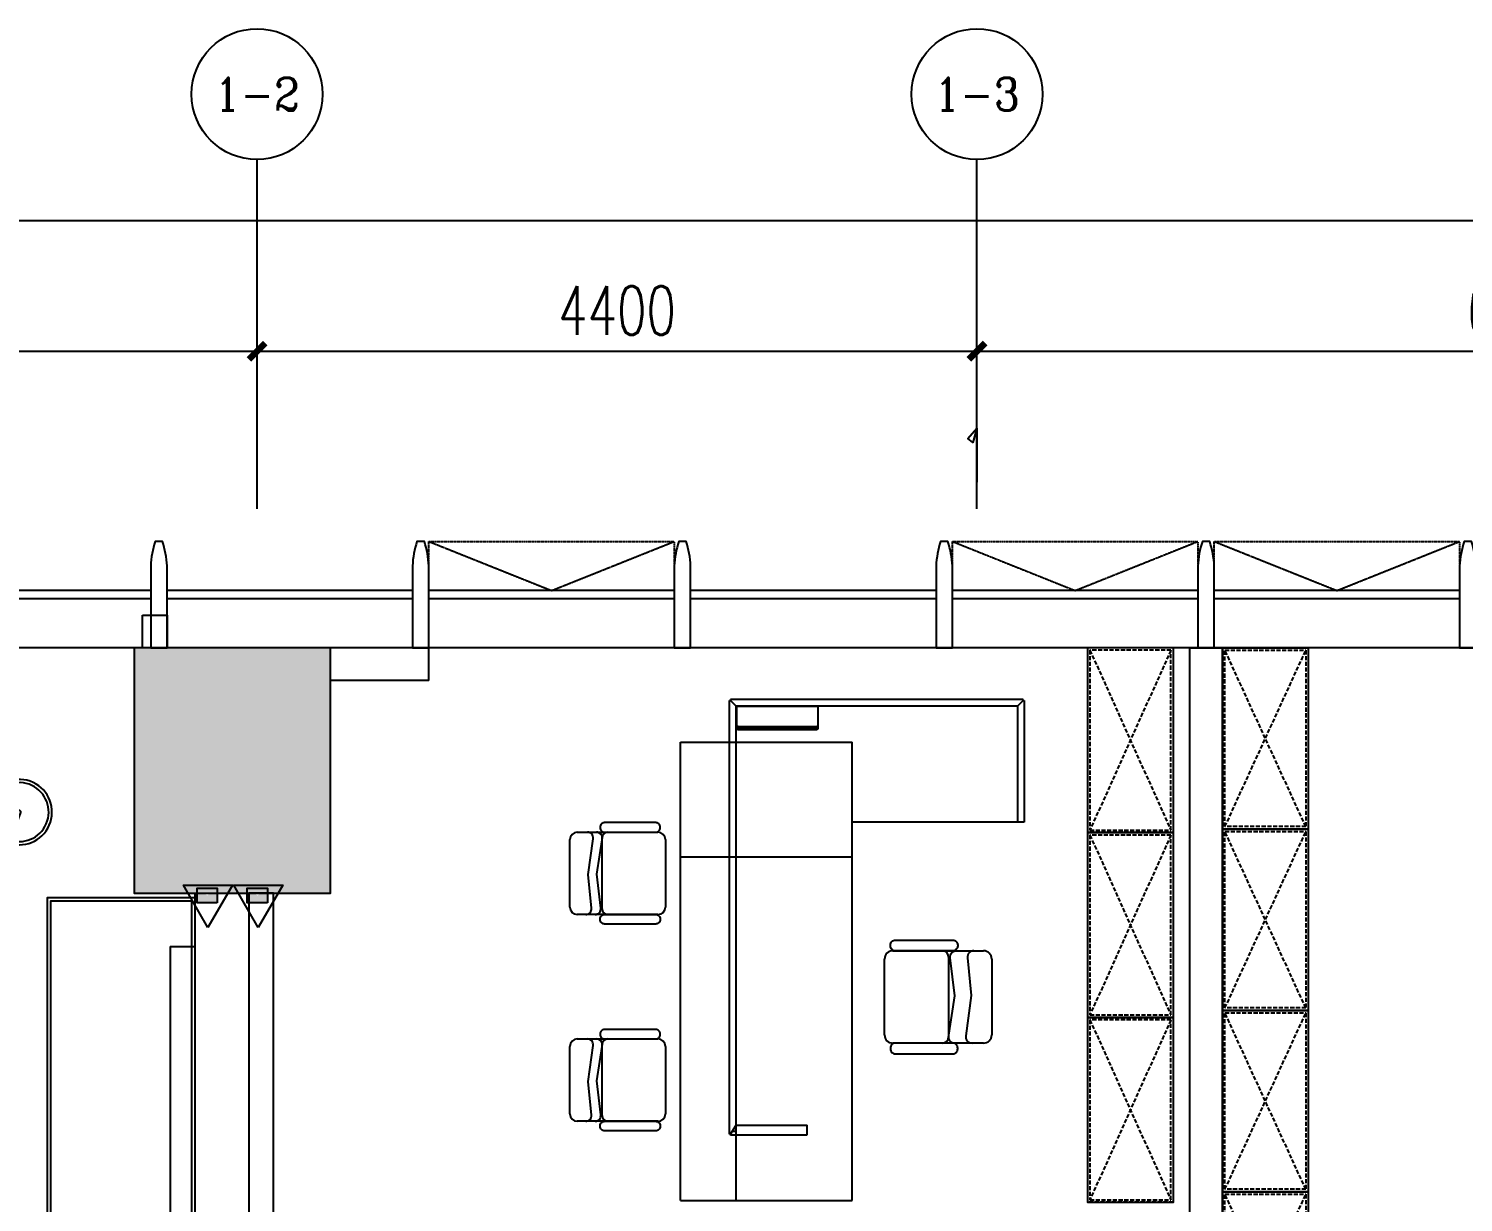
# Model space of a CAD drawing. Header units: millimetres. Extents: x 285006 to 3037698, y -2820855 to 192241.
# Drawn here: x 302610 to 311378, y 112392 to 119563 of the extents above; entities that cross this region are included whole.
import ezdxf
from ezdxf.enums import TextEntityAlignment as Align

# ---------------------------------------------------------------- set-up
doc = ezdxf.new("R2010")
doc.units = ezdxf.units.MM
doc.header["$PDMODE"] = 35
doc.header["$PDSIZE"] = -0.1
doc.linetypes.add('DASH', pattern=[0.35, 0.25, -0.1])
for name, color, linetype in [('0-修改', 6, 'Continuous'), ('A-DOOR', 60, 'Continuous'), ('A-OVER', 21, 'Continuous'), ('A-WALL-GLAZ', 161, 'Continuous'), ('AD-土建墙、含管井', 160, 'Continuous'), ('AD-新建墙', 160, 'Continuous'), ('AXIS', 150, 'Continuous'), ('AXIS_TEXT', 7, 'Continuous'), ('DS-FINISH', 20, 'Continuous'), ('FF-FURN', 51, 'Continuous'), ('FF1-固定家具(落地、到顶)', 30, 'Continuous'), ('P-灭火器', 6, 'Continuous'), ('PV-31F', 7, 'Continuous'), ('WALL', 255, 'Continuous')]:
    doc.layers.add(name, color=color, linetype=linetype)
doc.layers.add('AD-土建柱填充', color=250, linetype='Continuous', lineweight=30)
doc.styles.add('_TCH_AXIS', font='COMPLEX', dxfattribs={"bigfont": 'GBCBIG'})
doc.styles.add('_TCH_DIM_T3', font='SIMPLEX', dxfattribs={"width": 0.705882, "bigfont": 'GBCBIG'})
doc.styles.add('AXIS', font='arial.ttf')
doc.styles.add('hz', font='simplex', dxfattribs={"width": 0.7, "bigfont": 'hztxt'})
doc.dimstyles.new('_TCH_ARCH&&100', dxfattribs={"dimtxt": 297.5, "dimasz": 100, "dimexe": 250, "dimexo": 300, "dimgap": 100, "dimtad": 1, "dimdec": 0, "dimzin": 0, "dimdsep": 46, "dimtxsty": '_TCH_DIM_T3', "dimblk": 'ARCHTICK', "dimcen": 0.09, "dimclrt": 7, "dimazin": 2, "dimtfac": 1, "dimtdec": 0, "dimtix": 1, "dimtmove": 2, "dimatfit": 3, "dimfxl": 1, "dimtolj": 1, "dimtzin": 0, "dimarcsym": 0})

# ---------------------------------------------------------------- blocks, each defined once
blk = doc.blocks.new('_AXISO')
at = {"layer": 'AXIS', "linetype": 'ByBlock'}
blk.add_circle((0, 0), 0.5, dxfattribs=at)
at = {"layer": 'AXIS_TEXT', "color": 50, "style": 'AXIS', "width": 0.5}
blk.add_attdef('A', text='', height=1, dxfattribs=at).set_placement((-0.25, -0.28), (0.31, -0.28), align=Align.ALIGNED)
blk = doc.blocks.new('_ArchTick')
at = {"color": 0, "linetype": 'ByBlock', "const_width": 0.4}
blk.add_lwpolyline([(-0.5, -0.5), (0.5, 0.5)], dxfattribs=at)
blk = doc.blocks.new('*D35')
at = {"layer": 'AXIS', "color": 0, "lineweight": -2, "transparency": 16777216}
for p, q in [((246574.3, -2476792.4), (246574.3, -2475242.4)), ((293374.3, -2476792.4), (293374.3, -2475242.4)), ((246574.3, -2475492.4), (293374.3, -2475492.4))]:
    blk.add_line(p, q, dxfattribs=at)
at = {"layer": 'Defpoints', "color": 0, "transparency": 16777216}
for p in [(293374.3, -2475492.4), (246574.3, -2477092.4), (293374.3, -2477092.4)]:
    blk.add_point(p, dxfattribs=at)
at = {"layer": 'AXIS', "color": 0, "lineweight": -2, "transparency": 16777216, "xscale": 100, "yscale": 100, "zscale": 100, "rotation": 180}
blk.add_blockref('_ArchTick', (246574.3, -2475492.4), dxfattribs=at)
at = {"layer": 'AXIS', "color": 0, "lineweight": -2, "transparency": 16777216, "xscale": 100, "yscale": 100, "zscale": 100}
blk.add_blockref('_ArchTick', (293374.3, -2475492.4), dxfattribs=at)
at = {"layer": 'AXIS', "color": 7, "transparency": 16777216, "insert": (269974.3, -2475243.7), "char_height": 297.5, "attachment_point": 5, "style": '_TCH_DIM_T3'}
blk.add_mtext('\\A1;46800', dxfattribs=at)
blk = doc.blocks.new('*D36')
at = {"layer": 'AXIS', "color": 0, "lineweight": -2, "transparency": 16777216}
for p, q in [((246574.3, -2476792.4), (246574.3, -2476042.4)), ((252974.3, -2476792.4), (252974.3, -2476042.4)), ((246574.3, -2476292.4), (252974.3, -2476292.4))]:
    blk.add_line(p, q, dxfattribs=at)
at = {"layer": 'Defpoints', "color": 0, "transparency": 16777216}
for p in [(252974.3, -2476292.4), (246574.3, -2477092.4), (252974.3, -2477092.4)]:
    blk.add_point(p, dxfattribs=at)
at = {"layer": 'AXIS', "color": 0, "lineweight": -2, "transparency": 16777216, "xscale": 100, "yscale": 100, "zscale": 100, "rotation": 180}
blk.add_blockref('_ArchTick', (246574.3, -2476292.4), dxfattribs=at)
at = {"layer": 'AXIS', "color": 0, "lineweight": -2, "transparency": 16777216, "xscale": 100, "yscale": 100, "zscale": 100}
blk.add_blockref('_ArchTick', (252974.3, -2476292.4), dxfattribs=at)
at = {"layer": 'AXIS', "color": 7, "transparency": 16777216, "insert": (249774.3, -2476043.7), "char_height": 297.5, "attachment_point": 5, "style": '_TCH_DIM_T3'}
blk.add_mtext('\\A1;6400', dxfattribs=at)
blk = doc.blocks.new('*D37')
at = {"layer": 'AXIS', "color": 0, "lineweight": -2, "transparency": 16777216}
for p, q in [((252974.3, -2476792.4), (252974.3, -2476042.4)), ((257374.3, -2476792.4), (257374.3, -2476042.4)), ((252974.3, -2476292.4), (257374.3, -2476292.4))]:
    blk.add_line(p, q, dxfattribs=at)
at = {"layer": 'Defpoints', "color": 0, "transparency": 16777216}
for p in [(257374.3, -2476292.4), (252974.3, -2477092.4), (257374.3, -2477092.4)]:
    blk.add_point(p, dxfattribs=at)
at = {"layer": 'AXIS', "color": 0, "lineweight": -2, "transparency": 16777216, "xscale": 100, "yscale": 100, "zscale": 100, "rotation": 180}
blk.add_blockref('_ArchTick', (252974.3, -2476292.4), dxfattribs=at)
at = {"layer": 'AXIS', "color": 0, "lineweight": -2, "transparency": 16777216, "xscale": 100, "yscale": 100, "zscale": 100}
blk.add_blockref('_ArchTick', (257374.3, -2476292.4), dxfattribs=at)
at = {"layer": 'AXIS', "color": 7, "transparency": 16777216, "insert": (255174.3, -2476043.7), "char_height": 297.5, "attachment_point": 5, "style": '_TCH_DIM_T3'}
blk.add_mtext('\\A1;4400', dxfattribs=at)
blk = doc.blocks.new('*D38')
at = {"layer": 'AXIS', "color": 0, "lineweight": -2, "transparency": 16777216}
for p, q in [((257374.3, -2476792.4), (257374.3, -2476042.4)), ((264074.3, -2476792.4), (264074.3, -2476042.4)), ((257374.3, -2476292.4), (264074.3, -2476292.4))]:
    blk.add_line(p, q, dxfattribs=at)
at = {"layer": 'Defpoints', "color": 0, "transparency": 16777216}
for p in [(264074.3, -2476292.4), (257374.3, -2477092.4), (264074.3, -2477092.4)]:
    blk.add_point(p, dxfattribs=at)
at = {"layer": 'AXIS', "color": 0, "lineweight": -2, "transparency": 16777216, "xscale": 100, "yscale": 100, "zscale": 100, "rotation": 180}
blk.add_blockref('_ArchTick', (257374.3, -2476292.4), dxfattribs=at)
at = {"layer": 'AXIS', "color": 0, "lineweight": -2, "transparency": 16777216, "xscale": 100, "yscale": 100, "zscale": 100}
blk.add_blockref('_ArchTick', (264074.3, -2476292.4), dxfattribs=at)
at = {"layer": 'AXIS', "color": 7, "transparency": 16777216, "insert": (260724.3, -2476043.7), "char_height": 297.5, "attachment_point": 5, "style": '_TCH_DIM_T3'}
blk.add_mtext('\\A1;6700', dxfattribs=at)
blk = doc.blocks.new('$QC006_2')
for points in [[(0, 259.8), (150, 0), (-150, 0)], [(-57.2, 108.8), (66.8, 108.8), (66.8, 18.8), (-57.2, 18.8)]]:
    blk.add_lwpolyline(points, close=True)
for points in [[(-57.2, 108.8), (66.8, 108.8), (66.8, 18.8), (-57.2, 108.8)], [(66.8, 18.8), (-57.2, 108.8), (-57.2, 18.8), (66.8, 108.8)], [(66.8, 108.8), (66.8, 18.8), (-57.2, 108.8), (-57.2, 18.8)]]:
    blk.add_solid(points)
at = {"style": 'hz', "width": 0.7}
blk.add_attdef('TXT', (227.5, -1.2), '', height=250, dxfattribs=at)
at = {"style": 'hz', "flags": 1}
for tag in ['UNIT', 'WHAT', 'SPEC']:
    blk.add_attdef(tag, (0, 0), '', height=0.001, dxfattribs=at)
blk = doc.blocks.new('DSFVCXDSZF47F')
at = {"layer": 'WALL'}
for p, q in [((461910.1, -2552859.7), (461310.1, -2552859.7)), ((461310.1, -2553059.7), (461310.1, -2552859.7)), ((461910.1, -2553059.7), (461910.1, -2552859.7)), ((461910.1, -2553059.7), (461310.1, -2553059.7))]:
    blk.add_line(p, q, dxfattribs=at)
blk = doc.blocks.new('DGXFNFNFXN')
at = {"layer": 'A-WALL-GLAZ'}
for points in [[(470310.1, -2947956.5), (470310.1, -2947456.5, 0.065698), (470282.6, -2947306.5), (470237.6, -2947306.5, 0.065698), (470210.1, -2947456.5), (470210.1, -2947956.5)], [(471910.1, -2947956.5), (471910.1, -2947456.5, 0.065698), (471882.6, -2947306.5), (471837.6, -2947306.5, 0.065698), (471810.1, -2947456.5), (471810.1, -2947956.5)], [(473510.1, -2947956.5), (473510.1, -2947456.5, 0.065698), (473482.6, -2947306.5), (473437.6, -2947306.5, 0.065698), (473410.1, -2947456.5), (473410.1, -2947956.5)], [(475110.1, -2947956.5), (475110.1, -2947456.5, 0.065698), (475082.6, -2947306.5), (475037.6, -2947306.5, 0.065698), (475010.1, -2947456.5), (475010.1, -2947956.5)], [(476710.1, -2947956.5), (476710.1, -2947456.5, 0.065698), (476682.6, -2947306.5), (476637.6, -2947306.5, 0.065698), (476610.1, -2947456.5), (476610.1, -2947956.5)], [(478310.1, -2947956.5), (478310.1, -2947456.5, 0.065698), (478282.6, -2947306.5), (478237.6, -2947306.5, 0.065698), (478210.1, -2947456.5), (478210.1, -2947956.5)]]:
    blk.add_lwpolyline(points, format="xyb", close=True, dxfattribs=at)
at = {"layer": 'A-WALL-GLAZ', "linetype": 'DASH'}
for points in [[(471910.1, -2947306.5), (473410.1, -2947306.5), (473410.1, -2947606.5), (471910.1, -2947606.5)], [(475110.1, -2947306.5), (476610.1, -2947306.5), (476610.1, -2947606.5), (475110.1, -2947606.5)], [(476710.1, -2947306.5), (478210.1, -2947306.5), (478210.1, -2947606.5), (476710.1, -2947606.5)]]:
    blk.add_lwpolyline(points, close=True, dxfattribs=at)
for points in [[(471910.1, -2947306.5), (472660.1, -2947606.5), (473410.1, -2947306.5)], [(475110.1, -2947306.5), (475860.1, -2947606.5), (476610.1, -2947306.5)], [(476710.1, -2947306.5), (477460.1, -2947606.5), (478210.1, -2947306.5)]]:
    blk.add_lwpolyline(points, dxfattribs=at)
at = {"layer": 'A-WALL-GLAZ'}
for points in [[(470210.1, -2947606.5), (468710.1, -2947606.5)], [(471810.1, -2947606.5), (470310.1, -2947606.5)], [(473410.1, -2947606.5), (471910.1, -2947606.5)], [(475010.1, -2947606.5), (473510.1, -2947606.5)], [(476610.1, -2947606.5), (475110.1, -2947606.5)], [(478210.1, -2947606.5), (476710.1, -2947606.5)], [(470210.1, -2947656.5), (468710.1, -2947656.5)], [(471810.1, -2947656.5), (470310.1, -2947656.5)], [(473410.1, -2947656.5), (471910.1, -2947656.5)], [(475010.1, -2947656.5), (473510.1, -2947656.5)], [(476610.1, -2947656.5), (475110.1, -2947656.5)], [(478210.1, -2947656.5), (476710.1, -2947656.5)]]:
    blk.add_lwpolyline(points, dxfattribs=at)
blk = doc.blocks.new('DGSNBDGSNBDFN')
at = {"layer": 'DS-FINISH', "color": 12, "ltscale": 500}
blk.add_lwpolyline([(595751.9, 28464.5), (596407, 30238, 1), (596388.2, 30244.7), (595733.1, 28471.2)], format="xyb", dxfattribs=at)
blk.add_arc((595742.5, 28467.9), 10, 160.5158, 340.5158, dxfattribs=at)
at = {"layer": 'FF-FURN', "linetype": 'Continuous'}
for p, q in [((595291.7, 30080.2), (595619.8, 29539.7)), ((595619.8, 29539.7), (595638.1, 29550.8)), ((595291.7, 26848.9), (595619.8, 27389.4)), ((595619.8, 27389.4), (595638.1, 27378.3))]:
    blk.add_line(p, q, dxfattribs=at)
at = {"layer": 'FF-FURN', "ltscale": 500}
for p, q in [((597320.1, 29419.7), (597320.1, 27542.1)), ((597320.1, 29419.7), (597470.1, 29419.7)), ((597320.1, 27542.1), (597450.9, 27542.1))]:
    blk.add_line(p, q, dxfattribs=at)
at = {"layer": 'FF-FURN', "color": 59}
for p, q in [((595806.3, 28781.7), (595680.3, 28272)), ((595321.6, 28586.2), (595831.3, 28460.2))]:
    blk.add_line(p, q, dxfattribs=at)
at = {"layer": 'FF-FURN', "linetype": 'Continuous'}
for points in [[(594710.6, 29727.5), (595310, 30091.3), (595693.7, 29459.1), (595094.4, 29095.3)], [(594710.6, 27201.6), (595310, 26837.8), (595693.7, 27470), (595094.4, 27833.8)]]:
    blk.add_lwpolyline(points, close=True, dxfattribs=at)
for points in [[(595290.3, 29994.2), (595357.2, 29883.8, -0.414214), (595348.6, 29848.6), (594909.7, 29582.1, -0.414214), (594874.5, 29590.7), (594807.5, 29701.1, -0.414214), (594816.1, 29736.3), (595255, 30002.8, -0.414214)], [(595290.3, 26934.9), (595357.2, 27045.3, 0.414214), (595348.6, 27080.5), (594909.7, 27347, 0.414214), (594874.5, 27338.3), (594807.5, 27228, 0.414214), (594816.1, 27192.7), (595255, 26926.3, 0.414214)]]:
    blk.add_lwpolyline(points, format="xyb", close=True, dxfattribs=at)
for points in [[(594805, 29706.6, -0.080335), (595290.3, 29994.2)], [(595357.2, 29883.8, -0.090931), (594874.4, 29590.8)], [(595357.2, 27045.3, 0.090931), (594874.4, 27338.3)], [(594805, 27222.5, 0.080335), (595290.3, 26934.9)]]:
    blk.add_lwpolyline(points, format="xyb", dxfattribs=at)
for points in [[(595038.7, 29187), (595057, 29198.1), (594728.9, 29738.6)], [(595038.7, 27742.1), (595057, 27731), (594728.9, 27190.5)]]:
    blk.add_lwpolyline(points, dxfattribs=at)
at = {"layer": 'FF-FURN', "ltscale": 500}
blk.add_lwpolyline([(596570.1, 27242.1), (596570.1, 29719.7), (597470.9, 29719.7), (597470.9, 27242.1)], close=True, dxfattribs=at)
at = {"layer": 'FF-FURN', "color": 44, "ltscale": 500}
blk.add_lwpolyline([(596590.1, 27262.1), (596590.1, 29699.7), (597450.9, 29699.7), (597450.9, 27262.1)], close=True, dxfattribs=at)
at = {"layer": 'FF-FURN', "color": 59}
blk.add_circle((595742.5, 28467.8), 145.8, dxfattribs=at)
at = {"layer": 'FF-FURN', "linetype": 'Continuous'}
blk.add_arc((596397.6, 30241.3), 200, 253.38179, 247.64982, dxfattribs=at)
at = {"layer": 'FF-FURN', "color": 44, "linetype": 'Continuous'}
blk.add_arc((596397.6, 30241.3), 180, 253.70054, 247.33106, dxfattribs=at)
at = {"layer": 'FF-FURN'}
blk.add_arc((595767.2, 28491.7), 500, 333.95415, 331.6614, dxfattribs=at)
at = {"layer": 'FF-FURN', "color": 44}
blk.add_arc((595767.2, 28491.7), 470, 334.12307, 331.68385, dxfattribs=at)
at = {"layer": 'FF-FURN', "color": 12, "linetype": 'Continuous'}
blk.add_arc((595742.5, 28467.8), 204.2, 73.32328, 67.70838, dxfattribs=at)
blk = doc.blocks.new('*U132')
at = {"layer": 'FF1-固定家具(落地、到顶)', "color": 55, "linetype": 'DASH', "ltscale": 100}
for p, q in [((15.4, 509.6), (1114, 15.4)), ((15.4, 15.4), (1114, 509.6)), ((1129.4, 0), (1129.4, 525))]:
    blk.add_line(p, q, dxfattribs=at)
at = {"layer": 'FF1-固定家具(落地、到顶)'}
blk.add_lwpolyline([(0, 525), (1129.4, 525), (1129.4, 0), (0, 0)], close=True, dxfattribs=at)
at = {"layer": 'FF1-固定家具(落地、到顶)', "color": 55, "linetype": 'DASH', "ltscale": 100}
blk.add_lwpolyline([(15.4, 509.6), (1114, 509.6), (1114, 15.4), (15.4, 15.4)], close=True, dxfattribs=at)
blk = doc.blocks.new('35sdg')
at = {"color": 5}
for p, q in [((-21043.1, 4623.3), (-21064.5, 4623.3)), ((-21043.2, 4618.3), (-21064.5, 4618.3)), ((-21043.2, 4613.3), (-21064.5, 4613.3)), ((-21043.2, 4608.3), (-21064.5, 4608.3)), ((-21043.2, 4603.3), (-21064.5, 4603.3)), ((-21043.2, 4598.3), (-21064.5, 4598.3)), ((-21043.2, 4593.3), (-21064.5, 4593.3)), ((-21043.2, 4588.3), (-21064.5, 4588.3)), ((-21043.2, 4583.3), (-21064.5, 4583.3)), ((-21043.2, 4578.3), (-21064.5, 4578.3)), ((-21043.2, 4573.3), (-21064.5, 4573.3)), ((-21043.2, 4568.3), (-21064.5, 4568.3)), ((-21043.2, 4563.3), (-21064.5, 4563.3)), ((-21041.2, 4628.3), (-21063.1, 4628.3)), ((-21043.2, 4558.3), (-21064.5, 4558.3)), ((-21043.2, 4553.3), (-21064.5, 4553.3)), ((-21043.2, 4548.3), (-21064.5, 4548.3)), ((-21043.2, 4543.3), (-21064.5, 4543.3)), ((-21043.2, 4538.3), (-21064.5, 4538.3)), ((-21043.2, 4533.3), (-21064.5, 4533.3)), ((-21043.2, 4528.3), (-21064.5, 4528.3)), ((-21043.2, 4523.3), (-21064.5, 4523.3)), ((-21043.2, 4518.3), (-21064.5, 4518.3)), ((-21043.2, 4513.3), (-21064.5, 4513.3)), ((-21043.2, 4508.3), (-21064.5, 4508.3)), ((-21043.2, 4503.3), (-21064.5, 4503.3)), ((-21043.2, 4498.3), (-21064.5, 4498.3)), ((-21043.2, 4493.3), (-21064.5, 4493.3)), ((-21043.2, 4488.3), (-21064.5, 4488.3)), ((-21043.2, 4483.3), (-21064.5, 4483.3)), ((-21043.2, 4478.3), (-21064.5, 4478.3)), ((-21043.2, 4473.3), (-21064.5, 4473.3)), ((-21043.2, 4468.3), (-21064.5, 4468.3)), ((-21043.2, 4463.3), (-21064.5, 4463.3)), ((-21043.2, 4458.3), (-21064.5, 4458.3)), ((-21043.2, 4453.3), (-21064.5, 4453.3)), ((-21043.2, 4448.3), (-21064.5, 4448.3)), ((-21043.2, 4443.3), (-21064.5, 4443.3)), ((-21043.2, 4438.3), (-21064.5, 4438.3)), ((-21043.2, 4433.3), (-21064.5, 4433.3)), ((-21043.2, 4428.3), (-21064.5, 4428.3)), ((-21043.2, 4423.3), (-21064.5, 4423.3)), ((-21043.2, 4418.3), (-21064.5, 4418.3)), ((-21043.2, 4413.3), (-21064.5, 4413.3)), ((-21043.2, 4408.3), (-21064.5, 4408.3)), ((-21043.2, 4403.3), (-21064.5, 4403.3)), ((-21043.2, 4398.3), (-21064.5, 4398.3)), ((-21043.2, 4393.3), (-21064.5, 4393.3)), ((-21043.2, 4388.3), (-21064.5, 4388.3)), ((-21043.2, 4383.3), (-21064.5, 4383.3)), ((-21043.2, 4378.3), (-21064.5, 4378.3)), ((-21043.2, 4373.3), (-21064.5, 4373.3)), ((-21043.2, 4368.3), (-21064.5, 4368.3)), ((-21043.2, 4363.3), (-21064.5, 4363.3)), ((-21043.2, 4358.3), (-21064.5, 4358.3)), ((-21043.2, 4353.3), (-21064.5, 4353.3)), ((-21043.2, 4348.3), (-21064.5, 4348.3)), ((-21043.2, 4348.3), (-21064.5, 4348.3)), ((-21043.2, 4343.3), (-21064.5, 4343.3)), ((-21043.2, 4343.3), (-21064.5, 4343.3)), ((-21043.2, 4338.3), (-21064.5, 4338.3)), ((-21043.2, 4338.3), (-21064.5, 4338.3)), ((-21043.2, 4333.3), (-21064.5, 4333.3)), ((-21043.2, 4333.3), (-21064.5, 4333.3)), ((-21043.2, 4328.3), (-21064.5, 4328.3)), ((-21043.2, 4328.3), (-21064.5, 4328.3)), ((-21043.2, 4323.3), (-21064.5, 4323.3)), ((-21043.2, 4318.3), (-21064.5, 4318.3)), ((-21043.2, 4313.3), (-21064.5, 4313.3)), ((-21043.2, 4308.3), (-21064.5, 4308.3)), ((-21043.2, 4303.3), (-21064.5, 4303.3)), ((-21043.2, 4298.3), (-21064.5, 4298.3)), ((-21043.2, 4293.3), (-21064.5, 4293.3)), ((-21043.2, 4288.3), (-21064.5, 4288.3)), ((-21043.2, 4283.3), (-21064.5, 4283.3)), ((-21043.2, 4278.3), (-21064.5, 4278.3)), ((-21043.2, 4273.3), (-21064.5, 4273.3)), ((-21043.2, 4268.3), (-21064.5, 4268.3)), ((-21043.2, 4263.3), (-21064.5, 4263.3)), ((-21043.2, 4258.3), (-21064.5, 4258.3)), ((-21043.2, 4253.3), (-21064.5, 4253.3)), ((-21043.2, 4248.3), (-21064.5, 4248.3)), ((-21043.2, 4243.3), (-21064.5, 4243.3)), ((-21043.2, 4238.3), (-21064.5, 4238.3)), ((-21043.2, 4233.3), (-21064.5, 4233.3)), ((-21043.2, 4228.3), (-21064.5, 4228.3)), ((-21043.2, 4223.3), (-21064.5, 4223.3)), ((-21043.2, 4218.3), (-21064.5, 4218.3)), ((-21043.2, 4213.3), (-21064.5, 4213.3)), ((-21043.2, 4208.3), (-21064.5, 4208.3)), ((-21043.2, 4203.3), (-21064.5, 4203.3)), ((-21043.2, 4198.3), (-21064.5, 4198.3)), ((-21043.2, 4193.3), (-21064.5, 4193.3)), ((-21043.2, 4188.3), (-21064.5, 4188.3)), ((-21043.2, 4183.3), (-21064.5, 4183.3)), ((-21043.2, 4178.3), (-21064.5, 4178.3)), ((-21043.2, 4173.3), (-21064.5, 4173.3)), ((-21043.2, 4168.3), (-21064.5, 4168.3)), ((-21043.2, 4163.3), (-21064.5, 4163.3)), ((-21043.2, 4158.3), (-21064.5, 4158.3)), ((-21043.2, 4153.3), (-21064.5, 4153.3)), ((-21043.2, 4148.3), (-21064.5, 4148.3)), ((-21043.1, 4143.3), (-21064.5, 4143.3)), ((-21041.2, 4138.3), (-21063.1, 4138.3))]:
    blk.add_line(p, q, dxfattribs=at)
at = {"layer": 'PV-31F'}
blk.add_lwpolyline([(-21054.5, 4633.3, 0.414214), (-21064.5, 4623.3), (-21064.5, 4143.3, 0.414214), (-21054.5, 4133.3), (-20934.5, 4133.3, 0.414214), (-20924.5, 4143.3), (-20924.5, 4623.3, 0.414214), (-20934.5, 4633.3)], format="xyb", close=True, dxfattribs=at)
for points in [[(-21014.3, 4632.3), (-21014.3, 4633.3)], [(-21012.3, 4632.3), (-21012.3, 4633.3)], [(-20944, 4632.3), (-20944, 4633.3)], [(-20938.3, 4632.3), (-20938.3, 4633.3)], [(-21014.3, 4134.3), (-21014.3, 4133.3)], [(-21012.3, 4134.3), (-21012.3, 4133.3)], [(-20944, 4134.3), (-20944, 4133.3)], [(-20938.3, 4133.3), (-20938.3, 4134.3)]]:
    blk.add_lwpolyline(points, dxfattribs=at)
blk = doc.blocks.new('car6')
for p, q in [((71284.3, -132151.1), (71284.3, -131657.6)), ((71329.3, -131612.6), (71742.1, -131612.6)), ((71787.2, -131657.6), (71787.2, -132151.1)), ((72547.8, -132151.1), (72547.8, -131657.6)), ((72592.9, -131612.6), (73005.7, -131612.6)), ((73050.7, -131657.6), (73050.7, -132151.1)), ((71322.6, -131744.6), (71527.8, -131723.5)), ((71323, -131801.8), (71530.4, -131778.1)), ((71527.8, -131723.5), (71747.6, -131754)), ((71530.4, -131778.1), (71767.2, -131813)), ((72586.2, -131744.6), (72791.3, -131723.5)), ((72586.6, -131801.8), (72794, -131778.1)), ((72791.3, -131723.5), (73011.1, -131754)), ((72794, -131778.1), (73030.7, -131813)), ((71319.1, -131809.7), (71759.5, -131809.7)), ((72582.6, -131809.7), (73023, -131809.7)), ((71742.1, -132196.2), (71329.3, -132196.2)), ((73005.7, -132196.2), (72592.9, -132196.2)), ((70801, -132288.4), (70801, -133338.4)), ((70801, -132288.4), (73601, -132288.4)), ((72901, -132288.4), (72901, -133338.4)), ((73601, -132288.4), (73601, -133338.4)), ((70801, -132628.4), (73161, -132628.4)), ((71201, -132593.4), (71201, -133063.4)), ((71201, -132593.4), (71206, -132593.4)), ((71206, -132588.4), (73601, -132588.4)), ((71206, -132588.4), (71206, -132593.4)), ((71206, -132593.4), (71261, -132628.4)), ((71221, -132628.4), (71221, -132602.9)), ((71261, -132628.4), (71261, -133063.4)), ((73161, -132628.4), (73601, -132628.4)), ((73601, -132588.4), (73856, -132588.4)), ((73601, -132628.4), (73821, -132628.4)), ((73821, -132628.4), (73856, -132593.4)), ((73821, -134348.4), (73821, -132628.4)), ((73856, -132593.4), (73856, -132588.4)), ((73856, -132593.4), (73861, -132593.4)), ((73861, -134383.4), (73861, -132593.4)), ((71201, -133063.4), (71261, -133063.4)), ((70801, -133338.4), (73601, -133338.4)), ((73111, -134388.4), (73111, -133338.4)), ((71761.8, -134139.9), (71761.8, -133586.4)), ((71812.4, -133535.8), (72275.5, -133535.8)), ((72326.1, -133586.4), (72326.1, -134139.9)), ((72049.9, -133962.4), (71784.3, -133923.1)), ((72287, -133926.8), (71792.9, -133926.8)), ((72282.6, -133935.7), (72049.9, -133962.4)), ((72052.9, -134066.1), (71806.3, -134031.8)), ((72283, -134042.4), (72052.9, -134066.1)), ((72275.5, -134190.5), (71812.4, -134190.5)), ((73821, -134348.4), (73111, -134348.4)), ((73856, -134388.4), (73111, -134388.4)), ((73821, -134348.4), (73856, -134383.4)), ((73856, -134383.4), (73856, -134388.4)), ((73856, -134383.4), (73861, -134383.4))]:
    blk.add_line(p, q)
for points in [[(71253, -131797.4), (71257.3, -131797.4, -0.414214), (71284.3, -131824.4), (71284.3, -132137.5, -0.414214), (71257.3, -132164.5), (71253, -132164.5, -0.414214), (71226, -132137.5), (71226, -131824.4, -0.414214)], [(71818.5, -131797.4), (71814.2, -131797.4, 0.414214), (71787.2, -131824.4), (71787.2, -132137.5, 0.414214), (71814.2, -132164.5), (71818.5, -132164.5, 0.414214), (71845.4, -132137.5), (71845.4, -131824.4, 0.414214)], [(72516.5, -131797.4), (72520.8, -131797.4, -0.414214), (72547.8, -131824.4), (72547.8, -132137.5, -0.414214), (72520.8, -132164.5), (72516.5, -132164.5, -0.414214), (72489.5, -132137.5), (72489.5, -131824.4, -0.414214)], [(73082, -131797.4), (73077.7, -131797.4, 0.414214), (73050.7, -131824.4), (73050.7, -132137.5, 0.414214), (73077.7, -132164.5), (73082, -132164.5, 0.414214), (73109, -132137.5), (73109, -131824.4, 0.414214)], [(71726.8, -133983.1), (71731.5, -133983.1, 0.414214), (71761.8, -133952.8), (71761.8, -133601.6, 0.414214), (71731.5, -133571.3), (71726.8, -133571.3, 0.414214), (71696.5, -133601.6), (71696.5, -133952.8, 0.414214)], [(72361.1, -133983.1), (72356.3, -133983.1, -0.414214), (72326.1, -133952.8), (72326.1, -133601.6, -0.414214), (72356.3, -133571.3), (72361.1, -133571.3, -0.414214), (72391.4, -133601.6), (72391.4, -133952.8, -0.414214)]]:
    blk.add_lwpolyline(points, format="xyb", close=True)
for centre, radius, start, end in [((71329.3, -131657.6), 45.1, 90, 180), ((71742.1, -131657.6), 45.1, 0, 90), ((72592.9, -131657.6), 45.1, 90, 180), ((73005.7, -131657.6), 45.1, 0, 90), ((71319.1, -131709.9), 34.8, 180, 275.87195), ((71319.1, -131767.2), 34.8, 180, 276.54133), ((71752.4, -131775.7), 34.8, 261.59298, 0), ((71752.4, -131719.6), 34.8, 262.08327, 0), ((72582.6, -131709.9), 34.8, 180, 275.87195), ((72582.6, -131767.2), 34.8, 180, 276.54133), ((73015.9, -131775.7), 34.8, 261.59298, 0), ((73015.9, -131719.6), 34.8, 262.08327, 0), ((71319.1, -131844.6), 34.8, 90, 180), ((71752.4, -131844.6), 34.8, 0, 90), ((72582.6, -131844.6), 34.8, 90, 180), ((73015.9, -131844.6), 34.8, 0, 90), ((71329.3, -132151.1), 45.1, 180, 270), ((71742.1, -132151.1), 45.1, 270, 0), ((72592.9, -132151.1), 45.1, 180, 270), ((73005.7, -132151.1), 45.1, 270, 0), ((71812.4, -133586.4), 50.6, 90, 180), ((72275.5, -133586.4), 50.6, 0, 90), ((71800.9, -133887.8), 39.1, 180, 270), ((71800.9, -133965.1), 39.1, 81.59298, 180), ((72287, -133974.5), 39.1, 0, 96.54133), ((72287, -133887.8), 39.1, 270, 0), ((71800.9, -134070.5), 39.1, 82.08327, 180), ((72287, -134081.3), 39.1, 0, 95.87195), ((71812.4, -134139.9), 50.6, 180, 270), ((72275.5, -134139.9), 50.6, 270, 0)]:
    blk.add_arc(centre, radius, start, end)
blk.add_blockref('35sdg', (94743.5, -137263.6))
blk = doc.blocks.new('*U151')
at = {"layer": 'FF1-固定家具(落地、到顶)', "color": 55, "linetype": 'DASH', "ltscale": 100}
for p, q in [((15.4, 509.6), (1092.7, 15.4)), ((15.4, 15.4), (1092.7, 509.6)), ((1108.1, 0), (1108.1, 525))]:
    blk.add_line(p, q, dxfattribs=at)
at = {"layer": 'FF1-固定家具(落地、到顶)'}
blk.add_lwpolyline([(0, 525), (1108.1, 525), (1108.1, 0), (0, 0)], close=True, dxfattribs=at)
at = {"layer": 'FF1-固定家具(落地、到顶)', "color": 55, "linetype": 'DASH', "ltscale": 100}
blk.add_lwpolyline([(15.4, 509.6), (1092.7, 509.6), (1092.7, 15.4), (15.4, 15.4)], close=True, dxfattribs=at)
blk = doc.blocks.new('d985dasf4ddsaf')
at = {"layer": 'AXIS'}
for p, q in [((252974.3, -2477254.6), (252974.3, -2475121.2)), ((257374.3, -2477254.6), (257374.3, -2475121.2))]:
    blk.add_line(p, q, dxfattribs=at)
ref = blk.add_blockref('_AXISO', (252974.3, -2474721.2), dxfattribs=dict(at, xscale=800, yscale=800, zscale=800))
ref.add_attrib('A', '1-2', dxfattribs={"layer": 'AXIS_TEXT', "height": 199.75, "style": '_TCH_AXIS'}).set_placement((252712.7, -2474821.1), (253235.9, -2474821.1), align=Align.FIT)
ref = blk.add_blockref('_AXISO', (257374.3, -2474721.2), dxfattribs=dict(at, xscale=800, yscale=800, zscale=800))
ref.add_attrib('A', '1-3', dxfattribs={"layer": 'AXIS_TEXT', "height": 199.75, "style": '_TCH_AXIS'}).set_placement((257112.7, -2474821.1), (257635.9, -2474821.1), align=Align.FIT)
for p1, p2, distance, picture, middle in [((246574.3, -2477092.4), (293374.3, -2477092.4), 1600, '*D35', (269974.3, -2475243.7)), ((246574.3, -2477092.4), (252974.3, -2477092.4), 800, '*D36', (249774.3, -2476043.7)), ((252974.3, -2477092.4), (257374.3, -2477092.4), 800, '*D37', (255174.3, -2476043.7)), ((257374.3, -2477092.4), (264074.3, -2477092.4), 800, '*D38', (260724.3, -2476043.7))]:
    dim = blk.add_aligned_dim(p1=p1, p2=p2, distance=distance, dimstyle='_TCH_ARCH&&100', dxfattribs=at)
    dim.commit()
    dim.dimension.update_dxf_attribs({"geometry": picture, "text_midpoint": middle})
blk = doc.blocks.new('FDBDFBDB')
at = {"layer": 'AD-土建柱填充', "ltscale": 1000}
h = blk.add_hatch(color=256, dxfattribs=at)
h.dxf.hatch_style = 1
h.paths.add_polyline_path([(452573.8, 278881.3), (451373.8, 278881.3), (451373.8, 277381.3), (452573.8, 277381.3)])
at = {"layer": 'A-OVER'}
blk.add_lwpolyline([(493023.8, 263431.3), (493023.8, 266811.4, 0.294948), (492081.4, 268270), (469641.1, 278386.5, 0.106281), (467339.6, 278881.3), (448323.8, 278881.3, 0.414214), (445223.8, 275781.3), (445223.8, 266331.3)], format="xyb", dxfattribs=at)
at = {"layer": 'AD-土建墙、含管井', "linetype": 'ByBlock', "ltscale": 1000}
blk.add_lwpolyline([(452573.8, 278881.3), (451373.8, 278881.3), (451373.8, 277381.3), (452573.8, 277381.3)], close=True, dxfattribs=at)
for name, p in [('d985dasf4ddsaf', (199149.5, 2756985.7)), ('DGXFNFNFXN', (-18736.3, 3226837.8))]:
    blk.add_blockref(name, p)
at = {"layer": 'P-灭火器', "rotation": 180}
for p in [(451823.8, 277431.3), (452131.1, 277431.3)]:
    blk.add_blockref('$QC006_2', p, dxfattribs=at)
at = {"layer": 'WALL'}
blk.add_blockref('DSFVCXDSZF47F', (-8736.3, 2831741), dxfattribs=at)

msp = doc.modelspace()

# ---------------------------------------------------------------- linework, layer by layer
at = {"layer": '0-修改'}
msp.add_lwpolyline([(303625.8, 114280.1), (303625.8, 108903.2)], dxfattribs=at)
at = {"layer": 'A-DOOR', "color": 60}
msp.add_lwpolyline([(308405.8, 117121.2), (308381.3, 117035.2), (308349.3, 117059.2), (308405.8, 117121.2), (308405.8, 116791.9)], dxfattribs=at)
at = {"layer": 'AD-新建墙'}
for points in [[(303305.8, 115980.1), (303455.8, 115980.1), (303455.8, 115780.1), (303305.8, 115780.1)], [(309905.8, 115780.1), (309905.8, 108023.5), (309705.8, 108023.5), (309705.8, 115780.1)], [(303955.8, 108703.2), (304105.8, 108703.2), (304105.8, 114280.1), (303955.8, 114280.1)]]:
    msp.add_lwpolyline(points, close=True, dxfattribs=at)

# ---------------------------------------------------------------- block references
at = {"xscale": -1, "rotation": 90}
for p in [(309605.8, 115780.1), (309605.8, 114650.6), (309605.8, 113521.2)]:
    msp.add_blockref('*U132', p, dxfattribs=at)
at = {"rotation": 90.00000000000001}
for p in [(310430.8, 114672), (310430.8, 113563.9), (310430.8, 112455.8), (310430.8, 111347.8)]:
    msp.add_blockref('*U151', p, dxfattribs=at)
at = {"layer": '0-修改'}
msp.add_blockref('FDBDFBDB', (-148118.1, -163101.3), dxfattribs=at)
at = {"layer": 'AD-新建墙'}
msp.add_blockref('DGSNBDGSNBDFN', (-293845.2, 84534.8), dxfattribs=at)
at = {"layer": 'FF-FURN', "rotation": 90.00000000000001}
msp.add_blockref('car6', (174305.1, 41602.6), dxfattribs=at)

doc.saveas('drawing.dxf')
